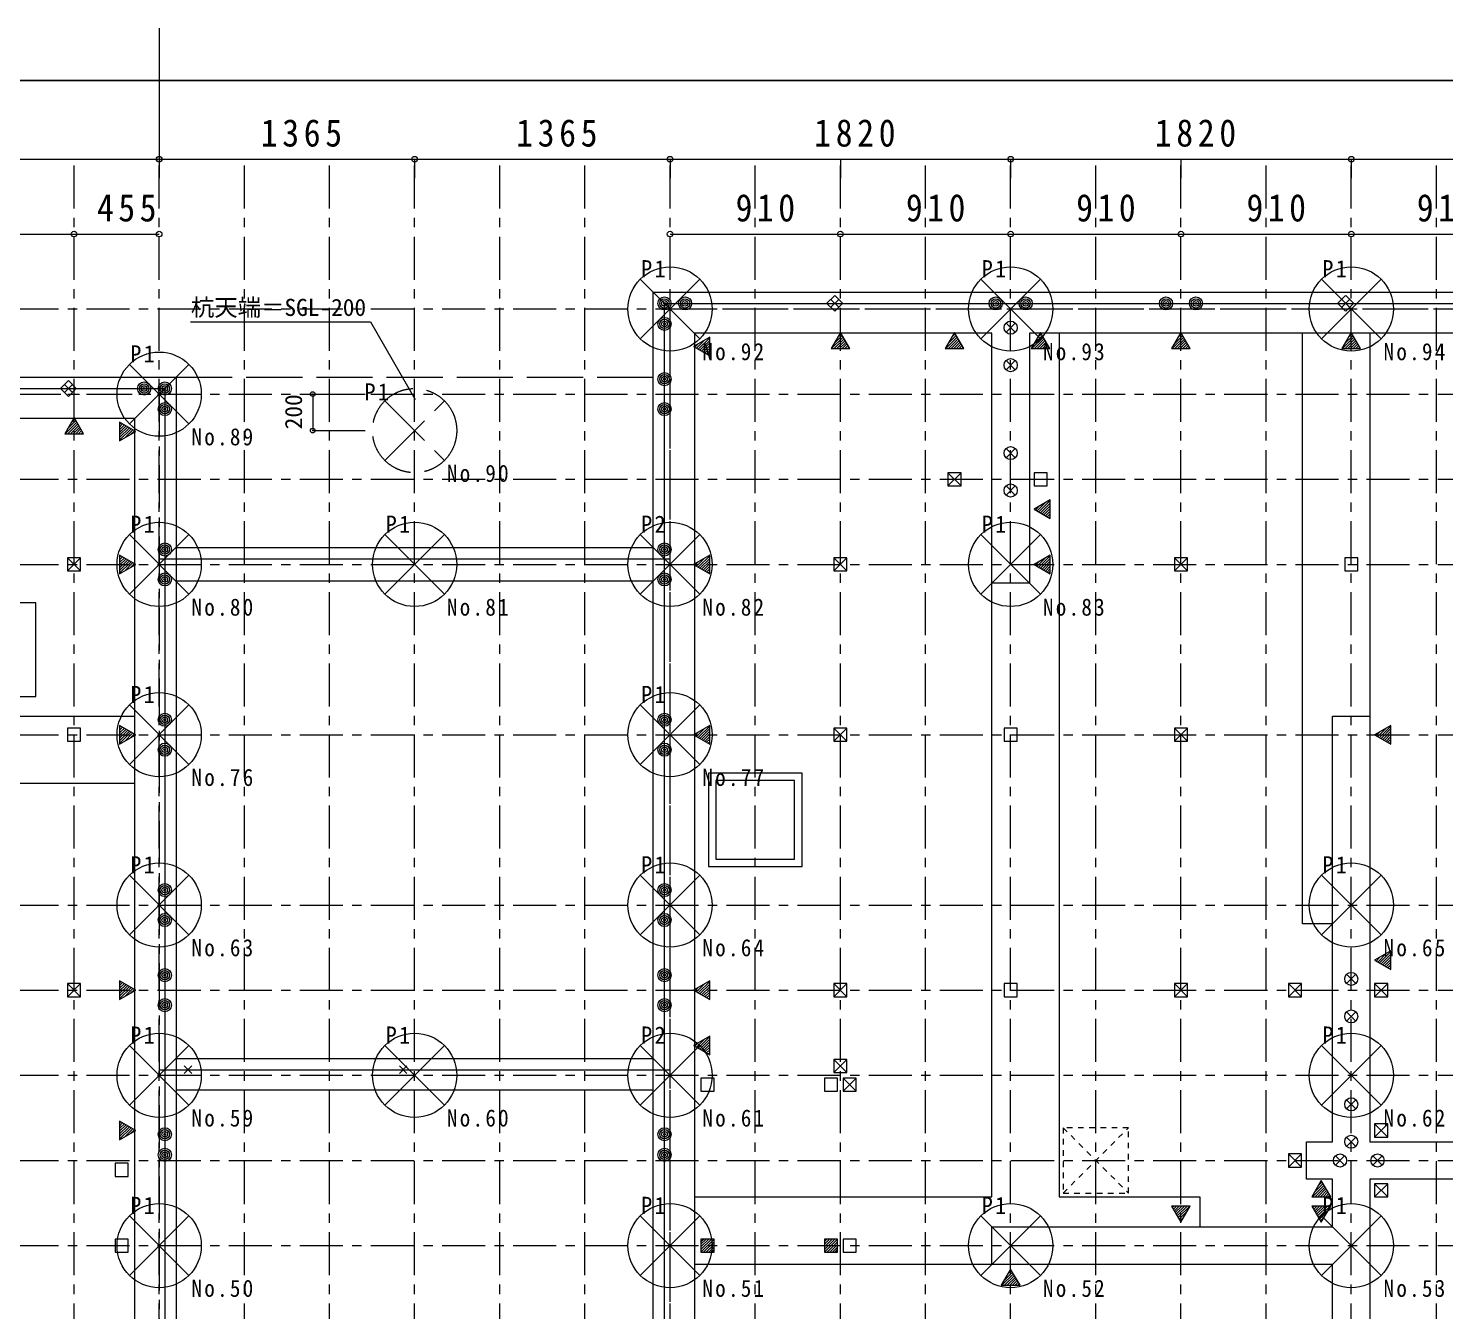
# Model space of a CAD drawing. Units: millimetres at full size, sheet at 1:50. Extents: x -17704 to 55037, y -1981 to 18549.
# Drawn here: x 40105 to 47673, y 11696 to 18549 of the extents above; entities that cross this region are included whole.
import ezdxf
from ezdxf.enums import TextEntityAlignment as Align

# ---------------------------------------------------------------- set-up
doc = ezdxf.new("R2010")
doc.units = ezdxf.units.MM
doc.header["$LTSCALE"] = 50
doc.header["$PDMODE"] = 32
doc.header["$PDSIZE"] = 25
for name, pattern in [('DASHED', [7.5, 6, -1.5]), ('USER2', [7.6, 4.6, -1, 1, -1]), ('USER4', [1.2, 0.6, -0.6])]:
    doc.linetypes.add(name, pattern=pattern)
for name, color, linetype, lineweight in [('0-1_画層21', 30, 'Continuous', 18), ('3-0', 7, 'Continuous', 5), ('8-0', 9, 'Continuous', 18), ('F-0', 7, 'Continuous', 18)]:
    doc.layers.add(name, color=color, linetype=linetype, lineweight=lineweight)
doc.layers.add('5-0', color=7, linetype='Continuous')
doc.styles.add('ＭＳ ゴシック', font='')
doc.styles.get('ＭＳ ゴシック').set_extended_font_data('MS Gothic')

msp = doc.modelspace()

# ---------------------------------------------------------------- linework, layer by layer
at = {"layer": '0-1_画層21'}
for p, q in [((43444.27, 17138.82), (48629.26, 17138.82)), ((43664.26, 16918.82), (43664.26, 10323.83)), ((45254.26, 16918.82), (43664.26, 16918.82)), ((45254.26, 15583.83), (45254.26, 16918.82)), ((48409.26, 16918.82), (45454.26, 16918.82)), ((45454.26, 16918.82), (45454.26, 15583.83)), ((45614.26, 16918.82), (45614.26, 15583.83)), ((46914.26, 14773.83), (46914.26, 16918.82)), ((47274.26, 16918.82), (47274.26, 14873.83)), ((38439.27, 16683.82), (40894.27, 16683.82)), ((40894.27, 16683.82), (40894.27, 10313.83)), ((40674.27, 16463.82), (38659.27, 16463.82)), ((40674.27, 10323.83), (40674.27, 16463.82)), ((40894.27, 15773.83), (43444.27, 15773.83)), ((43444.27, 15593.83), (40894.27, 15593.83)), ((45254.26, 12303.83), (45254.26, 15583.83)), ((45454.26, 15583.83), (45254.26, 15583.83)), ((38659.27, 14873.83), (40674.27, 14873.83)), ((46914.26, 13763.83), (46914.26, 14873.83)), ((47074.26, 13763.83), (47074.26, 14873.83)), ((47074.26, 14873.83), (47274.26, 14873.83)), ((47274.26, 14873.83), (47274.26, 13763.83)), ((40674.27, 14513.83), (39084.27, 14513.83)), ((47074.26, 12598.83), (47074.26, 13963.83)), ((47274.26, 13963.83), (47274.26, 12598.83)), ((47074.26, 13763.83), (46914.26, 13763.83)), ((40894.27, 13043.83), (43444.27, 13043.83)), ((43444.27, 12873.83), (40894.27, 12873.83)), ((46934.26, 12598.83), (47074.26, 12598.83)), ((46934.26, 12398.83), (46934.26, 12598.83)), ((47074.26, 12398.83), (46934.26, 12398.83)), ((47074.26, 12143.83), (47074.26, 12398.83)), ((49319.26, 12398.83), (47274.26, 12398.83)), ((43664.26, 12303.83), (45254.26, 12303.83)), ((46364.26, 12303.83), (46364.26, 12143.83)), ((45254.26, 12143.83), (46364.26, 12143.83)), ((45254.26, 11943.83), (45254.26, 12143.83)), ((46164.26, 12143.83), (47074.26, 12143.83)), ((45254.26, 11943.83), (43664.26, 11943.83)), ((46364.26, 11943.83), (45254.26, 11943.83)), ((47074.26, 11943.83), (46164.26, 11943.83)), ((47074.26, 10323.83), (47074.26, 11943.83))]:
    msp.add_line(p, q, dxfattribs=at)
at = {"layer": '0-1_画層21', "color": 150, "linetype": 'DASHED'}
msp.add_line((40894.27, 16683.82), (43444.27, 16683.82), dxfattribs=at)
at = {"layer": '0-1_画層21'}
for points in [[(40894.27, 10313.83), (43444.27, 10313.83), (43444.27, 17138.82)], [(45614.26, 15683.83), (45614.26, 12303.83), (46364.26, 12303.83)], [(47274.26, 12598.83), (48439.26, 12598.83), (48439.26, 15553.83)], [(47274.26, 12398.83), (47274.26, 10323.83), (47414.26, 10323.83), (47414.26, 10123.83), (47274.26, 10123.83), (47274.26, 8758.83)]]:
    msp.add_lwpolyline(points, dxfattribs=at)
at = {"layer": '3-0', "lineweight": 18}
msp.add_line((43444.27, 13043.83), (43444.27, 13343.62), dxfattribs=at)
at = {"layer": '3-0'}
msp.add_lwpolyline([(40971.48, 16980.4), (41933.33, 16980.4), (42172.72, 16565.75)], dxfattribs=at)
at = {"layer": '5-0'}
msp.add_line((26473.09, 18269.53), (55036.98, 18269.53), dxfattribs=at)
at = {"layer": '8-0'}
for p, q in [((40804.27, 18548.55), (40804.27, 17748.55)), ((38529.27, 17849.36), (40804.27, 17849.36)), ((40804.27, 17849.36), (42169.27, 17849.36)), ((42169.27, 17849.36), (43534.26, 17849.36)), ((42169.27, 17849.36), (42169.27, 17748.55)), ((42169.27, 17849.36), (42169.27, 17748.55)), ((43534.26, 17849.36), (45354.26, 17849.36)), ((43534.26, 17849.36), (43534.26, 17748.55)), ((43534.26, 17849.36), (43534.26, 17748.55)), ((43534.26, 17849.36), (43534.26, 17748.55)), ((44444.26, 17849.36), (44444.26, 17748.55)), ((44444.26, 17849.36), (44444.26, 17748.55)), ((45354.26, 17849.36), (47174.26, 17849.36)), ((45354.26, 17849.36), (45354.26, 17748.55)), ((45354.26, 17849.36), (45354.26, 17748.55)), ((45354.26, 17849.36), (45354.26, 17748.55)), ((45354.26, 17849.36), (45354.26, 17748.55)), ((46264.26, 17849.36), (46264.26, 17748.55)), ((46264.26, 17849.36), (46264.26, 17748.55)), ((47174.26, 17849.36), (48539.26, 17849.36)), ((47174.26, 17849.36), (47174.26, 17748.55)), ((47174.26, 17849.36), (47174.26, 17748.55)), ((47174.26, 17849.36), (47174.26, 17748.55)), ((47174.26, 17849.36), (47174.26, 17748.55)), ((39439.27, 17449.36), (40349.27, 17449.36)), ((40349.27, 17449.36), (40804.27, 17449.36)), ((43534.26, 17449.36), (44444.26, 17449.36)), ((44444.26, 17449.36), (45354.26, 17449.36)), ((45354.26, 17449.36), (46264.26, 17449.36)), ((46264.26, 17449.36), (47174.26, 17449.36)), ((47174.26, 17449.36), (48084.26, 17449.36)), ((44372.05, 17079.04), (44414.05, 17121.04)), ((44456.48, 17079.04), (44414.48, 17121.04)), ((47102.05, 17079.04), (47144.05, 17121.04)), ((47186.47, 17079.04), (47144.47, 17121.04)), ((44414.05, 17036.61), (44372.05, 17078.61)), ((44393.26, 17057.82), (44435.26, 17099.82)), ((44435.26, 17057.82), (44393.26, 17099.82)), ((44414.48, 17036.61), (44456.48, 17078.61)), ((47144.05, 17036.61), (47102.05, 17078.61)), ((47123.26, 17057.82), (47165.26, 17099.82)), ((47165.26, 17057.82), (47123.26, 17099.82)), ((47144.47, 17036.61), (47186.47, 17078.61)), ((45329.51, 16924.08), (45379.01, 16973.57)), ((45379.01, 16924.08), (45329.51, 16973.57)), ((43675.67, 16839.35), (43720.49, 16884.17)), ((43684.63, 16834.18), (43745.87, 16895.41)), ((43693.6, 16829), (43745.87, 16881.27)), ((44397.68, 16837.22), (44458.91, 16898.45)), ((44408.92, 16862.6), (44453.73, 16907.42)), ((44411.82, 16837.22), (44464.09, 16889.49)), ((44425.96, 16837.22), (44469.26, 16880.52)), ((44428.24, 16896.06), (44448.56, 16916.39)), ((45007.68, 16837.22), (45068.91, 16898.45)), ((45018.92, 16862.6), (45063.73, 16907.42)), ((45021.82, 16837.22), (45074.09, 16889.49)), ((45035.96, 16837.22), (45079.26, 16880.52)), ((45038.24, 16896.06), (45058.56, 16916.39)), ((45467.68, 16837.22), (45528.91, 16898.45)), ((45478.92, 16862.6), (45523.73, 16907.42)), ((45481.82, 16837.22), (45534.09, 16889.49)), ((45495.96, 16837.22), (45539.26, 16880.52)), ((45498.24, 16896.06), (45518.56, 16916.39)), ((46217.68, 16837.22), (46278.91, 16898.45)), ((46228.92, 16862.6), (46273.73, 16907.42)), ((46231.82, 16837.22), (46284.08, 16889.49)), ((46245.96, 16837.22), (46289.26, 16880.52)), ((46248.23, 16896.06), (46268.56, 16916.39)), ((47127.67, 16837.22), (47188.91, 16898.45)), ((47138.91, 16862.6), (47183.73, 16907.42)), ((47141.82, 16837.22), (47194.08, 16889.49)), ((47155.96, 16837.22), (47199.26, 16880.52)), ((47158.23, 16896.06), (47178.55, 16916.39)), ((43666.7, 16844.53), (43687.02, 16864.85)), ((43702.57, 16823.82), (43745.87, 16867.13)), ((43711.53, 16818.65), (43745.87, 16852.98)), ((43720.5, 16813.47), (43745.87, 16838.84)), ((43729.46, 16808.29), (43745.87, 16824.7)), ((43738.43, 16803.12), (43745.87, 16810.56)), ((44440.1, 16837.22), (44474.44, 16871.56)), ((44454.25, 16837.22), (44479.62, 16862.59)), ((44468.39, 16837.22), (44484.79, 16853.63)), ((44482.53, 16837.22), (44489.97, 16844.66)), ((45050.1, 16837.22), (45084.44, 16871.56)), ((45064.25, 16837.22), (45089.62, 16862.59)), ((45078.39, 16837.22), (45094.79, 16853.63)), ((45092.53, 16837.22), (45099.97, 16844.66)), ((45510.1, 16837.22), (45544.44, 16871.56)), ((45524.25, 16837.22), (45549.62, 16862.59)), ((45538.39, 16837.22), (45554.79, 16853.63)), ((45552.53, 16837.22), (45559.97, 16844.66)), ((46260.1, 16837.22), (46294.44, 16871.56)), ((46274.24, 16837.22), (46299.61, 16862.59)), ((46288.39, 16837.22), (46304.79, 16853.63)), ((46302.53, 16837.22), (46309.97, 16844.66)), ((47170.1, 16837.22), (47204.44, 16871.56)), ((47184.24, 16837.22), (47209.61, 16862.59)), ((47198.39, 16837.22), (47214.79, 16853.63)), ((47212.53, 16837.22), (47219.97, 16844.66)), ((45329.51, 16724.08), (45379.01, 16773.57)), ((45379.01, 16724.08), (45329.51, 16773.57)), ((40277.06, 16624.04), (40319.06, 16666.04)), ((40361.48, 16624.04), (40319.48, 16666.04)), ((40319.06, 16581.61), (40277.06, 16623.61)), ((40298.27, 16602.82), (40340.27, 16644.82)), ((40340.27, 16602.82), (40298.27, 16644.82)), ((40319.48, 16581.61), (40361.48, 16623.61)), ((40302.68, 16382.22), (40363.92, 16443.45)), ((40313.92, 16407.6), (40358.74, 16452.42)), ((40316.83, 16382.22), (40369.09, 16434.49)), ((40330.97, 16382.22), (40374.27, 16425.52)), ((40333.24, 16441.06), (40353.56, 16461.39)), ((40592.67, 16432.09), (40600.1, 16439.53)), ((40592.67, 16417.95), (40609.07, 16434.35)), ((40592.67, 16403.81), (40618.04, 16429.18)), ((40592.67, 16389.67), (40627, 16424)), ((40345.11, 16382.22), (40379.45, 16416.56)), ((40359.25, 16382.22), (40384.62, 16407.59)), ((40373.39, 16382.22), (40389.8, 16398.63)), ((40387.54, 16382.22), (40394.97, 16389.66)), ((40592.67, 16375.52), (40635.97, 16418.82)), ((40592.67, 16361.38), (40644.93, 16413.65)), ((40592.67, 16347.24), (40653.9, 16408.47)), ((40618.05, 16358.48), (40662.86, 16403.3)), ((40651.51, 16377.8), (40671.83, 16398.12)), ((45329.51, 16254.08), (45379.01, 16303.57)), ((45379.01, 16254.08), (45329.51, 16303.57)), ((45019.26, 16103.82), (45089.26, 16173.82)), ((45089.26, 16103.82), (45019.26, 16173.82)), ((45329.51, 16054.08), (45379.01, 16103.57)), ((45379.01, 16054.08), (45329.51, 16103.57)), ((45486.7, 15974.53), (45507.02, 15994.85)), ((45495.67, 15969.35), (45540.48, 16014.17)), ((45504.63, 15964.18), (45565.86, 16025.41)), ((45513.6, 15959), (45565.86, 16011.27)), ((45522.56, 15953.83), (45565.86, 15997.13)), ((45531.53, 15948.65), (45565.86, 15982.98)), ((45540.5, 15943.47), (45565.86, 15968.84)), ((45549.46, 15938.3), (45565.86, 15954.7)), ((45558.43, 15933.12), (45565.86, 15940.56)), ((40314.27, 15648.83), (40384.27, 15718.83)), ((40384.27, 15648.83), (40314.27, 15718.83)), ((40592.67, 15722.09), (40600.1, 15729.53)), ((40592.67, 15707.95), (40609.07, 15724.35)), ((40592.67, 15693.81), (40618.04, 15719.18)), ((40592.67, 15679.67), (40627, 15714)), ((40592.67, 15665.52), (40635.97, 15708.83)), ((40592.67, 15651.38), (40644.93, 15703.65)), ((40592.67, 15637.24), (40653.9, 15698.47)), ((40618.05, 15648.48), (40662.86, 15693.3)), ((40651.51, 15667.8), (40671.83, 15688.12)), ((40804.27, 15713.83), (43534.26, 15713.83)), ((43666.7, 15679.53), (43687.02, 15699.85)), ((43675.67, 15674.35), (43720.49, 15719.17)), ((43684.63, 15669.18), (43745.87, 15730.41)), ((43693.6, 15664), (43745.87, 15716.27)), ((43702.57, 15658.83), (43745.87, 15702.13)), ((43711.53, 15653.65), (43745.87, 15687.98)), ((43720.5, 15648.47), (43745.87, 15673.84)), ((44409.26, 15648.83), (44479.26, 15718.83)), ((44479.26, 15648.83), (44409.26, 15718.83)), ((45486.7, 15679.53), (45507.02, 15699.85)), ((45495.67, 15674.35), (45540.48, 15719.17)), ((45504.63, 15669.18), (45565.86, 15730.41)), ((45513.6, 15664), (45565.86, 15716.27)), ((45522.56, 15658.83), (45565.86, 15702.13)), ((45531.53, 15653.65), (45565.86, 15687.98)), ((45540.5, 15648.47), (45565.86, 15673.84)), ((46229.26, 15648.83), (46299.26, 15718.83)), ((46299.26, 15648.83), (46229.26, 15718.83)), ((43729.46, 15643.3), (43745.87, 15659.7)), ((43738.43, 15638.12), (43745.87, 15645.56)), ((45549.46, 15643.3), (45565.86, 15659.7)), ((45558.43, 15638.12), (45565.86, 15645.56)), ((40592.67, 14812.09), (40600.1, 14819.53)), ((40592.67, 14797.95), (40609.07, 14814.36)), ((40592.67, 14783.81), (40618.04, 14809.18)), ((40592.67, 14769.67), (40627, 14804)), ((40592.67, 14755.53), (40635.97, 14798.83)), ((40592.67, 14741.38), (40644.93, 14793.65)), ((40592.67, 14727.24), (40653.9, 14788.47)), ((40618.05, 14738.48), (40662.86, 14783.3)), ((40651.51, 14757.8), (40671.83, 14778.12)), ((43666.7, 14769.53), (43687.02, 14789.85)), ((43675.67, 14764.36), (43720.49, 14809.17)), ((43684.63, 14759.18), (43745.87, 14820.41)), ((43693.6, 14754), (43745.87, 14806.27)), ((43702.57, 14748.83), (43745.87, 14792.13)), ((43711.53, 14743.65), (43745.87, 14777.99)), ((43720.5, 14738.47), (43745.87, 14763.84)), ((44409.26, 14738.83), (44479.26, 14808.83)), ((44479.26, 14738.83), (44409.26, 14808.83)), ((46229.26, 14738.83), (46299.26, 14808.83)), ((46299.26, 14738.83), (46229.26, 14808.83)), ((47306.7, 14769.53), (47327.02, 14789.85)), ((47315.66, 14764.36), (47360.48, 14809.17)), ((47324.63, 14759.18), (47385.86, 14820.41)), ((47333.6, 14754), (47385.86, 14806.27)), ((47342.56, 14748.83), (47385.86, 14792.13)), ((47351.53, 14743.65), (47385.86, 14777.99)), ((47360.49, 14738.47), (47385.86, 14763.84)), ((43729.46, 14733.3), (43745.87, 14749.7)), ((43738.43, 14728.12), (43745.87, 14735.56)), ((47369.46, 14733.3), (47385.86, 14749.7)), ((47378.42, 14728.12), (47385.86, 14735.56)), ((47306.7, 13564.53), (47327.02, 13584.86)), ((47315.66, 13559.36), (47360.48, 13604.17)), ((47324.63, 13554.18), (47385.86, 13615.41)), ((47333.6, 13549), (47385.86, 13601.27)), ((47342.56, 13543.83), (47385.86, 13587.13)), ((47351.53, 13538.65), (47385.86, 13572.99)), ((47360.49, 13533.48), (47385.86, 13558.85)), ((47149.51, 13444.08), (47199.01, 13493.58)), ((47199.01, 13444.08), (47149.51, 13493.58)), ((47369.46, 13528.3), (47385.86, 13544.7)), ((47378.42, 13523.12), (47385.86, 13530.56)), ((40314.27, 13373.83), (40384.27, 13443.83)), ((40384.27, 13373.83), (40314.27, 13443.83)), ((40592.67, 13447.1), (40600.1, 13454.53)), ((40592.67, 13432.95), (40609.07, 13449.36)), ((40592.67, 13418.81), (40618.04, 13444.18)), ((40592.67, 13404.67), (40627, 13439)), ((40592.67, 13390.53), (40635.97, 13433.83)), ((40592.67, 13376.39), (40644.93, 13428.65)), ((40592.67, 13362.24), (40653.9, 13423.48)), ((40618.05, 13373.48), (40662.86, 13418.3)), ((40651.51, 13392.8), (40671.83, 13413.12)), ((43666.7, 13404.53), (43687.02, 13424.86)), ((43675.67, 13399.36), (43720.49, 13444.17)), ((43684.63, 13394.18), (43745.87, 13455.41)), ((43693.6, 13389), (43745.87, 13441.27)), ((43702.57, 13383.83), (43745.87, 13427.13)), ((43711.53, 13378.65), (43745.87, 13412.99)), ((43720.5, 13373.48), (43745.87, 13398.85)), ((44409.26, 13373.83), (44479.26, 13443.83)), ((44479.26, 13373.83), (44409.26, 13443.83)), ((46229.26, 13373.83), (46299.26, 13443.83)), ((46299.26, 13373.83), (46229.26, 13443.83)), ((46839.26, 13373.83), (46909.26, 13443.83)), ((46909.26, 13373.83), (46839.26, 13443.83)), ((47299.26, 13373.83), (47369.26, 13443.83)), ((47369.26, 13373.83), (47299.26, 13443.83)), ((43729.46, 13368.3), (43745.87, 13384.7)), ((43738.43, 13363.12), (43745.87, 13370.56)), ((47149.51, 13244.08), (47199.01, 13293.58)), ((47199.01, 13244.08), (47149.51, 13293.58)), ((43666.7, 13109.53), (43687.02, 13129.86)), ((43675.67, 13104.36), (43720.49, 13149.17)), ((43684.63, 13099.18), (43745.87, 13160.41)), ((43693.6, 13094.01), (43745.87, 13146.27)), ((43702.57, 13088.83), (43745.87, 13132.13)), ((43711.53, 13083.65), (43745.87, 13117.99)), ((43720.5, 13078.48), (43745.87, 13103.85)), ((43729.46, 13073.3), (43745.87, 13089.7)), ((43738.43, 13068.12), (43745.87, 13075.56)), ((44409.26, 12968.83), (44479.26, 13038.83)), ((44479.26, 12968.83), (44409.26, 13038.83)), ((40804.27, 12983.83), (43534.26, 12983.83)), ((40938.27, 12963.83), (40978.27, 13003.83)), ((40978.27, 12963.83), (40938.27, 13003.83)), ((42088.27, 12963.83), (42128.27, 13003.83)), ((42128.27, 12963.83), (42088.27, 13003.83)), ((44459.26, 12868.83), (44529.26, 12938.83)), ((44529.26, 12868.83), (44459.26, 12938.83)), ((47149.51, 12774.08), (47199.01, 12823.58)), ((47199.01, 12774.08), (47149.51, 12823.58)), ((40592.67, 12697.1), (40600.1, 12704.53)), ((40592.67, 12682.95), (40609.07, 12699.36)), ((40592.67, 12668.81), (40618.04, 12694.18)), ((40592.67, 12654.67), (40627, 12689.01)), ((40592.67, 12640.53), (40635.97, 12683.83)), ((40592.67, 12626.39), (40644.93, 12678.65)), ((40592.67, 12612.24), (40653.9, 12673.48)), ((40618.05, 12623.48), (40662.86, 12668.3)), ((40651.51, 12642.8), (40671.83, 12663.12)), ((47299.26, 12623.83), (47369.26, 12693.83)), ((47369.26, 12623.83), (47299.26, 12693.83)), ((47149.51, 12574.08), (47199.01, 12623.58)), ((47199.01, 12574.08), (47149.51, 12623.58)), ((46839.26, 12463.83), (46909.26, 12533.83)), ((46909.26, 12463.83), (46839.26, 12533.83)), ((47089.51, 12474.08), (47139.01, 12523.58)), ((47139.01, 12474.08), (47089.51, 12523.58)), ((47289.51, 12474.08), (47339.01, 12523.58)), ((47339.01, 12474.08), (47289.51, 12523.58)), ((46967.67, 12305.23), (47028.91, 12366.46)), ((46978.91, 12330.61), (47023.73, 12375.43)), ((46981.82, 12305.23), (47034.08, 12357.49)), ((46995.96, 12305.23), (47039.26, 12348.53)), ((46998.23, 12364.07), (47018.55, 12384.39)), ((47010.1, 12305.23), (47044.44, 12339.56)), ((47299.26, 12303.83), (47369.26, 12373.83)), ((47369.26, 12303.83), (47299.26, 12373.83)), ((47024.24, 12305.23), (47049.61, 12330.6)), ((47038.39, 12305.23), (47054.79, 12321.63)), ((47052.53, 12305.23), (47059.97, 12312.67)), ((46218.56, 12247.99), (46225.99, 12255.43)), ((46223.73, 12239.03), (46240.14, 12255.43)), ((46228.91, 12230.06), (46254.28, 12255.43)), ((46234.08, 12221.1), (46268.42, 12255.43)), ((46239.26, 12212.13), (46282.56, 12255.43)), ((46244.44, 12203.17), (46296.7, 12255.43)), ((46249.61, 12194.2), (46310.85, 12255.43)), ((46254.79, 12185.23), (46299.61, 12230.05)), ((46259.97, 12176.27), (46280.29, 12196.59)), ((46968.55, 12247.99), (46975.99, 12255.43)), ((46973.73, 12239.03), (46990.14, 12255.43)), ((46978.91, 12230.06), (47004.28, 12255.43)), ((46984.08, 12221.1), (47018.42, 12255.43)), ((46989.26, 12212.13), (47032.56, 12255.43)), ((46994.44, 12203.17), (47046.7, 12255.43)), ((46999.61, 12194.2), (47060.85, 12255.43)), ((47004.79, 12185.23), (47049.61, 12230.05)), ((47009.97, 12176.27), (47030.29, 12196.59)), ((43699.26, 12008.83), (43769.26, 12078.83)), ((43699.26, 12022.97), (43755.12, 12078.83)), ((43699.26, 12037.11), (43740.98, 12078.83)), ((43699.26, 12051.26), (43726.84, 12078.83)), ((43699.26, 12065.4), (43712.7, 12078.83)), ((43713.41, 12008.83), (43769.26, 12064.69)), ((43727.55, 12008.83), (43769.26, 12050.55)), ((43741.69, 12008.83), (43769.26, 12036.4)), ((44359.26, 12008.83), (44429.26, 12078.83)), ((44359.26, 12022.97), (44415.12, 12078.83)), ((44359.26, 12037.11), (44400.98, 12078.83)), ((44359.26, 12051.26), (44386.84, 12078.83)), ((44359.26, 12065.4), (44372.7, 12078.83)), ((44373.41, 12008.83), (44429.26, 12064.69)), ((44387.55, 12008.83), (44429.26, 12050.55)), ((44401.69, 12008.83), (44429.26, 12036.4)), ((43755.83, 12008.83), (43769.26, 12022.26)), ((44415.83, 12008.83), (44429.26, 12022.26)), ((45307.68, 11832.23), (45368.91, 11893.46)), ((45318.92, 11857.61), (45363.73, 11902.43)), ((45321.82, 11832.23), (45374.09, 11884.5)), ((45338.24, 11891.07), (45358.56, 11911.39)), ((45335.96, 11832.23), (45379.26, 11875.53)), ((45350.1, 11832.23), (45384.44, 11866.56)), ((45364.25, 11832.23), (45389.62, 11857.6)), ((45378.39, 11832.23), (45394.79, 11848.63)), ((45392.53, 11832.23), (45399.97, 11839.67))]:
    msp.add_line(p, q, dxfattribs=at)
at = {"layer": '8-0', "linetype": 'USER2'}
for p, q in [((40349.27, 4665.27), (40349.27, 17849.36)), ((40804.27, 4665.27), (40804.27, 17849.36)), ((41259.27, 4665.27), (41259.27, 17849.36)), ((41714.27, 4665.27), (41714.27, 17849.36)), ((42169.27, 4665.27), (42169.27, 17849.36)), ((42624.27, 4665.27), (42624.27, 17849.36)), ((43079.27, 4665.27), (43079.27, 17849.36)), ((43534.26, 4665.27), (43534.26, 17849.36)), ((43989.26, 4665.27), (43989.26, 17849.36)), ((44444.26, 4665.27), (44444.26, 17849.36)), ((44899.26, 4665.27), (44899.26, 17849.36)), ((45354.26, 4665.27), (45354.26, 17849.36)), ((45809.26, 4665.27), (45809.26, 17849.36)), ((46264.26, 4665.27), (46264.26, 17849.36)), ((46719.26, 4665.27), (46719.26, 17849.36)), ((47174.26, 4665.27), (47174.26, 17849.36)), ((47629.26, 4665.27), (47629.26, 17849.36)), ((29396.01, 17048.82), (52724.25, 17048.82)), ((29396.01, 16593.82), (52724.25, 16593.82)), ((29396.01, 16593.82), (52724.25, 16593.82)), ((29396.01, 16138.82), (52724.25, 16138.82)), ((29396.01, 15683.83), (52724.25, 15683.83)), ((29396.01, 14773.83), (52724.25, 14773.83)), ((29396.01, 13863.83), (52724.25, 13863.83)), ((29396.01, 13408.83), (52724.25, 13408.83)), ((29396.01, 12953.83), (52724.25, 12953.83)), ((29396.01, 12498.83), (52724.25, 12498.83)), ((29396.01, 12043.83), (52724.25, 12043.83))]:
    msp.add_line(p, q, dxfattribs=at)
at = {"layer": '8-0', "linetype": 'USER4'}
for p, q in [((45634.26, 12323.83), (45984.26, 12673.83)), ((45634.26, 12673.83), (45984.26, 12323.83))]:
    msp.add_line(p, q, dxfattribs=at)
at = {"layer": '8-0', "linetype": 'USER2'}
msp.add_lwpolyline([(32159.28, 14773.83), (38529.27, 14773.83), (38529.27, 16593.82), (40804.27, 16593.82), (40804.27, 10223.83), (43534.26, 10223.83), (43534.26, 17048.82), (48539.26, 17048.82), (48539.26, 15683.83), (50359.26, 15683.83), (50359.26, 12498.83), (49449.26, 12498.83), (49449.26, 9313.83), (51724.25, 9313.83), (51724.25, 6583.84), (32159.28, 6583.84)], close=True, dxfattribs=at)
at = {"layer": '8-0'}
for points in [[(43504.26, 10253.83), (43504.26, 17078.82), (48569.26, 17078.82), (48569.26, 15713.83), (50389.26, 15713.83), (50389.26, 12468.83), (49479.26, 12468.83), (49479.26, 9343.83)], [(38499.27, 14803.83), (38499.27, 16623.82), (40834.27, 16623.82), (40834.27, 10253.83)]]:
    msp.add_lwpolyline(points, dxfattribs=at)
for points in [[(43659.26, 16848.82), (43745.87, 16798.82), (43745.87, 16898.82)], [(44444.26, 16923.82), (44394.26, 16837.22), (44494.26, 16837.22)], [(45054.26, 16923.82), (45004.26, 16837.22), (45104.26, 16837.22)], [(45514.26, 16923.82), (45464.26, 16837.22), (45564.26, 16837.22)], [(46264.26, 16923.82), (46214.26, 16837.22), (46314.26, 16837.22)], [(47174.26, 16923.82), (47124.26, 16837.22), (47224.26, 16837.22)], [(40349.27, 16468.82), (40299.27, 16382.22), (40399.27, 16382.22)], [(40679.27, 16393.82), (40592.67, 16443.82), (40592.67, 16343.82)], [(45019.26, 16103.82), (45089.26, 16103.82), (45089.26, 16173.82), (45019.26, 16173.82)], [(45479.26, 16103.82), (45549.26, 16103.82), (45549.26, 16173.82), (45479.26, 16173.82)], [(45479.26, 15978.83), (45565.86, 15928.83), (45565.86, 16028.83)], [(40314.27, 15648.83), (40384.27, 15648.83), (40384.27, 15718.83), (40314.27, 15718.83)], [(40679.27, 15683.83), (40592.67, 15733.83), (40592.67, 15633.83)], [(43659.26, 15683.83), (43745.87, 15633.83), (43745.87, 15733.83)], [(44409.26, 15648.83), (44479.26, 15648.83), (44479.26, 15718.83), (44409.26, 15718.83)], [(45479.26, 15683.83), (45565.86, 15633.83), (45565.86, 15733.83)], [(46229.26, 15648.83), (46299.26, 15648.83), (46299.26, 15718.83), (46229.26, 15718.83)], [(47139.26, 15648.83), (47209.26, 15648.83), (47209.26, 15718.83), (47139.26, 15718.83)], [(40144.27, 15478.83), (39644.27, 15478.83), (39644.27, 14978.83), (40144.27, 14978.83)], [(40314.27, 14738.83), (40384.27, 14738.83), (40384.27, 14808.83), (40314.27, 14808.83)], [(40679.27, 14773.83), (40592.67, 14823.83), (40592.67, 14723.83)], [(43659.26, 14773.83), (43745.87, 14723.83), (43745.87, 14823.83)], [(44409.26, 14738.83), (44479.26, 14738.83), (44479.26, 14808.83), (44409.26, 14808.83)], [(45319.26, 14738.83), (45389.26, 14738.83), (45389.26, 14808.83), (45319.26, 14808.83)], [(46229.26, 14738.83), (46299.26, 14738.83), (46299.26, 14808.83), (46229.26, 14808.83)], [(47299.26, 14773.83), (47385.86, 14723.83), (47385.86, 14823.83)], [(44239.26, 14568.83), (43739.26, 14568.83), (43739.26, 14068.83), (44239.26, 14068.83)], [(44199.26, 14528.83), (43779.26, 14528.83), (43779.26, 14108.83), (44199.26, 14108.83)], [(47299.26, 13568.83), (47385.86, 13518.83), (47385.86, 13618.83)], [(40314.27, 13373.83), (40384.27, 13373.83), (40384.27, 13443.83), (40314.27, 13443.83)], [(40679.27, 13408.83), (40592.67, 13458.83), (40592.67, 13358.83)], [(43659.26, 13408.83), (43745.87, 13358.83), (43745.87, 13458.83)], [(44409.26, 13373.83), (44479.26, 13373.83), (44479.26, 13443.83), (44409.26, 13443.83)], [(45319.26, 13373.83), (45389.26, 13373.83), (45389.26, 13443.83), (45319.26, 13443.83)], [(46229.26, 13373.83), (46299.26, 13373.83), (46299.26, 13443.83), (46229.26, 13443.83)], [(46839.26, 13373.83), (46909.26, 13373.83), (46909.26, 13443.83), (46839.26, 13443.83)], [(47299.26, 13373.83), (47369.26, 13373.83), (47369.26, 13443.83), (47299.26, 13443.83)], [(43659.26, 13113.83), (43745.87, 13063.83), (43745.87, 13163.83)], [(44409.26, 12968.83), (44479.26, 12968.83), (44479.26, 13038.83), (44409.26, 13038.83)], [(43699.26, 12868.83), (43769.26, 12868.83), (43769.26, 12938.83), (43699.26, 12938.83)], [(44359.26, 12868.83), (44429.26, 12868.83), (44429.26, 12938.83), (44359.26, 12938.83)], [(44459.26, 12868.83), (44529.26, 12868.83), (44529.26, 12938.83), (44459.26, 12938.83)], [(40679.27, 12658.83), (40592.67, 12708.83), (40592.67, 12608.83)], [(47299.26, 12623.83), (47369.26, 12623.83), (47369.26, 12693.83), (47299.26, 12693.83)], [(46839.26, 12463.83), (46909.26, 12463.83), (46909.26, 12533.83), (46839.26, 12533.83)], [(40569.27, 12413.83), (40639.27, 12413.83), (40639.27, 12483.83), (40569.27, 12483.83)], [(47014.26, 12391.83), (46964.26, 12305.23), (47064.26, 12305.23)], [(47299.26, 12303.83), (47369.26, 12303.83), (47369.26, 12373.83), (47299.26, 12373.83)], [(46264.26, 12168.83), (46314.26, 12255.43), (46214.26, 12255.43)], [(47014.26, 12168.83), (47064.26, 12255.43), (46964.26, 12255.43)], [(40569.27, 12008.83), (40639.27, 12008.83), (40639.27, 12078.83), (40569.27, 12078.83)], [(43699.26, 12008.83), (43769.26, 12008.83), (43769.26, 12078.83), (43699.26, 12078.83)], [(44359.26, 12008.83), (44429.26, 12008.83), (44429.26, 12078.83), (44359.26, 12078.83)], [(44459.26, 12008.83), (44529.26, 12008.83), (44529.26, 12078.83), (44459.26, 12078.83)], [(45354.26, 11918.83), (45304.26, 11832.23), (45404.26, 11832.23)]]:
    msp.add_lwpolyline(points, close=True, dxfattribs=at)
at = {"layer": '8-0', "linetype": 'USER4'}
msp.add_lwpolyline([(45984.26, 12673.83), (45634.26, 12673.83), (45634.26, 12323.83), (45984.26, 12323.83)], close=True, dxfattribs=at)
at = {"layer": '8-0'}
for centre, radius in [((40804.27, 17849.36), 15), ((40804.27, 17849.36), 15), ((42169.27, 17849.36), 15), ((42169.27, 17849.36), 15), ((43534.26, 17849.36), 15), ((43534.26, 17849.36), 15), ((45354.26, 17849.36), 15), ((45354.26, 17849.36), 15), ((47174.26, 17849.36), 15), ((47174.26, 17849.36), 15), ((40349.27, 17449.36), 15), ((40349.27, 17449.36), 15), ((40804.27, 17449.36), 15), ((43534.26, 17449.36), 15), ((44444.26, 17449.36), 15), ((44444.26, 17449.36), 15), ((45354.26, 17449.36), 15), ((45354.26, 17449.36), 15), ((46264.26, 17449.36), 15), ((46264.26, 17449.36), 15), ((47174.26, 17449.36), 15), ((47174.26, 17449.36), 15), ((43504.26, 17078.82), 35), ((43614.26, 17078.82), 35), ((45274.26, 17078.82), 35), ((45434.26, 17078.82), 35), ((46184.26, 17078.82), 35), ((46344.26, 17078.82), 35), ((43504.26, 17078.82), 25), ((43504.26, 17078.82), 15), ((43504.26, 17078.82), 5), ((43614.26, 17078.82), 25), ((43614.26, 17078.82), 15), ((43614.26, 17078.82), 5), ((45274.26, 17078.82), 25), ((45274.26, 17078.82), 15), ((45274.26, 17078.82), 5), ((45434.26, 17078.82), 25), ((45434.26, 17078.82), 15), ((45434.26, 17078.82), 5), ((46184.26, 17078.82), 25), ((46184.26, 17078.82), 15), ((46184.26, 17078.82), 5), ((46344.26, 17078.82), 25), ((46344.26, 17078.82), 15), ((46344.26, 17078.82), 5), ((43504.26, 16968.82), 35), ((43504.26, 16968.82), 25), ((43504.26, 16968.82), 15), ((43504.26, 16968.82), 5), ((45354.26, 16948.82), 35), ((45354.26, 16748.82), 35), ((40724.27, 16623.82), 35), ((40834.27, 16623.82), 35), ((43504.26, 16673.82), 35), ((43504.26, 16673.82), 25), ((43504.26, 16673.82), 15), ((43504.26, 16673.82), 5), ((40724.27, 16623.82), 25), ((40724.27, 16623.82), 15), ((40724.27, 16623.82), 5), ((40834.27, 16623.82), 25), ((40834.27, 16623.82), 15), ((40834.27, 16623.82), 5), ((40834.27, 16513.82), 35), ((40834.27, 16513.82), 25), ((40834.27, 16513.82), 15), ((40834.27, 16513.82), 5), ((43504.26, 16513.82), 35), ((43504.26, 16513.82), 25), ((43504.26, 16513.82), 15), ((43504.26, 16513.82), 5), ((45354.26, 16278.82), 35), ((45354.26, 16078.83), 35), ((40834.27, 15763.83), 35), ((40834.27, 15763.83), 25), ((40834.27, 15763.83), 15), ((40834.27, 15763.83), 5), ((43504.26, 15763.83), 35), ((43504.26, 15763.83), 25), ((43504.26, 15763.83), 15), ((43504.26, 15763.83), 5), ((40834.27, 15603.83), 35), ((40834.27, 15603.83), 25), ((40834.27, 15603.83), 15), ((40834.27, 15603.83), 5), ((43504.26, 15603.83), 35), ((43504.26, 15603.83), 25), ((43504.26, 15603.83), 15), ((43504.26, 15603.83), 5), ((40834.27, 14853.83), 35), ((40834.27, 14853.83), 25), ((40834.27, 14853.83), 15), ((40834.27, 14853.83), 5), ((43504.26, 14853.83), 35), ((43504.26, 14853.83), 25), ((43504.26, 14853.83), 15), ((43504.26, 14853.83), 5), ((40834.27, 14693.83), 35), ((40834.27, 14693.83), 25), ((40834.27, 14693.83), 15), ((40834.27, 14693.83), 5), ((43504.26, 14693.83), 35), ((43504.26, 14693.83), 25), ((43504.26, 14693.83), 15), ((43504.26, 14693.83), 5), ((40834.27, 13943.83), 35), ((40834.27, 13943.83), 25), ((40834.27, 13943.83), 15), ((40834.27, 13943.83), 5), ((43504.26, 13943.83), 35), ((43504.26, 13943.83), 25), ((43504.26, 13943.83), 15), ((43504.26, 13943.83), 5), ((40834.27, 13783.83), 35), ((40834.27, 13783.83), 25), ((40834.27, 13783.83), 15), ((40834.27, 13783.83), 5), ((43504.26, 13783.83), 35), ((43504.26, 13783.83), 25), ((43504.26, 13783.83), 15), ((43504.26, 13783.83), 5), ((40834.27, 13488.83), 35), ((40834.27, 13488.83), 25), ((40834.27, 13488.83), 15), ((40834.27, 13488.83), 5), ((43504.26, 13488.83), 35), ((43504.26, 13488.83), 25), ((43504.26, 13488.83), 15), ((43504.26, 13488.83), 5), ((47174.26, 13468.83), 35), ((40834.27, 13328.83), 35), ((40834.27, 13328.83), 25), ((40834.27, 13328.83), 15), ((40834.27, 13328.83), 5), ((43504.26, 13328.83), 35), ((43504.26, 13328.83), 25), ((43504.26, 13328.83), 15), ((43504.26, 13328.83), 5), ((47174.26, 13268.83), 35), ((47174.26, 12798.83), 35), ((40834.27, 12638.83), 35), ((40834.27, 12638.83), 25), ((40834.27, 12638.83), 15), ((40834.27, 12638.83), 5), ((43504.26, 12638.83), 35), ((43504.26, 12638.83), 25), ((43504.26, 12638.83), 15), ((43504.26, 12638.83), 5), ((40834.27, 12528.83), 35), ((43504.26, 12528.83), 35), ((47174.26, 12598.83), 35), ((40834.27, 12528.83), 25), ((40834.27, 12528.83), 15), ((40834.27, 12528.83), 5), ((43504.26, 12528.83), 25), ((43504.26, 12528.83), 15), ((43504.26, 12528.83), 5), ((47114.26, 12498.83), 35), ((47314.26, 12498.83), 35)]:
    msp.add_circle(centre, radius, dxfattribs=at)
at = {"layer": 'F-0', "color": 5}
for p, q in [((43375.19, 16889.74), (43693.39, 17207.94)), ((43375.19, 17207.94), (43693.39, 16889.74)), ((45195.2, 16889.74), (45513.39, 17207.94)), ((45195.2, 17207.94), (45513.39, 16889.74)), ((47015.2, 16889.74), (47333.4, 17207.94)), ((47015.2, 17207.94), (47333.4, 16889.74)), ((40645.19, 16434.74), (40963.39, 16752.94)), ((40645.19, 16752.94), (40963.39, 16434.74)), ((40645.19, 15524.74), (40963.39, 15842.94)), ((40645.19, 15842.94), (40963.39, 15524.74)), ((42010.19, 15524.74), (42328.39, 15842.94)), ((42010.19, 15842.94), (42328.39, 15524.74)), ((45195.2, 15524.74), (45513.39, 15842.94)), ((45195.2, 15842.94), (45513.39, 15524.74)), ((40645.19, 14614.74), (40963.39, 14932.93)), ((40645.19, 14932.93), (40963.39, 14614.74)), ((43375.19, 14614.74), (43693.39, 14932.93)), ((43375.19, 14932.93), (43693.39, 14614.74)), ((40645.19, 13704.74), (40963.39, 14022.93)), ((40645.19, 14022.93), (40963.39, 13704.74)), ((43375.19, 13704.74), (43693.39, 14022.93)), ((43375.19, 14022.93), (43693.39, 13704.74)), ((47015.2, 13704.74), (47333.4, 14022.93)), ((47015.2, 14022.93), (47333.4, 13704.74)), ((40645.19, 12794.73), (40963.39, 13112.93)), ((40645.19, 13112.93), (40963.39, 12794.73)), ((42010.19, 12794.73), (42328.39, 13112.93)), ((42010.19, 13112.93), (42328.39, 12794.73)), ((47015.2, 12794.73), (47333.4, 13112.93)), ((47015.2, 13112.93), (47333.4, 12794.73)), ((40645.19, 11884.73), (40963.39, 12202.93)), ((40645.19, 12202.93), (40963.39, 11884.73)), ((43375.19, 11884.73), (43693.39, 12202.93)), ((43375.19, 12202.93), (43693.39, 11884.73)), ((45195.2, 11884.73), (45513.39, 12202.93)), ((45195.2, 12202.93), (45513.39, 11884.73)), ((47015.2, 11884.73), (47333.4, 12202.93)), ((47015.2, 12202.93), (47333.4, 11884.73))]:
    msp.add_line(p, q, dxfattribs=at)
at = {"layer": 'F-0'}
msp.add_line((41624.74, 16593.82), (41905.22, 16593.82), dxfattribs=at)
at = {"layer": 'F-0', "color": 5, "linetype": 'DASHED'}
for p, q in [((42010.19, 16239.74), (42328.39, 16557.94)), ((42010.19, 16557.94), (42328.39, 16239.74))]:
    msp.add_line(p, q, dxfattribs=at)
at = {"layer": 'F-0', "color": 1}
for p, q in [((43375.19, 15524.74), (43693.39, 15842.94)), ((43375.19, 15842.94), (43693.39, 15524.74)), ((43375.19, 13112.93), (43693.39, 12794.73)), ((43375.19, 12794.73), (43693.39, 13112.93))]:
    msp.add_line(p, q, dxfattribs=at)
at = {"layer": 'F-0'}
msp.add_lwpolyline([(41624.74, 16593.82), (41624.74, 16398.84), (41905.22, 16398.84)], dxfattribs=at)
at = {"layer": 'F-0', "color": 5}
for centre in [(43534.29, 17048.84), (45354.29, 17048.84), (47174.3, 17048.84), (40804.29, 16593.84), (40804.29, 15683.84), (42169.29, 15683.84), (45354.29, 15683.84), (40804.29, 14773.84), (43534.29, 14773.84), (40804.29, 13863.83), (43534.29, 13863.83), (47174.3, 13863.83), (40804.29, 12953.83), (42169.29, 12953.83), (47174.3, 12953.83), (40804.29, 12043.83), (43534.29, 12043.83), (45354.29, 12043.83), (47174.3, 12043.83)]:
    msp.add_circle(centre, 225, dxfattribs=at)
at = {"layer": 'F-0', "color": 5, "linetype": 'DASHED'}
msp.add_circle((42169.29, 16398.84), 225, dxfattribs=at)
at = {"layer": 'F-0', "color": 1}
for centre in [(43534.29, 15683.84), (43534.29, 12953.83)]:
    msp.add_circle(centre, 225, dxfattribs=at)
at = {"layer": 'F-0'}
for p in [(41624.74, 16593.82), (41624.74, 16398.84)]:
    msp.add_point(p, dxfattribs=at)

# ---------------------------------------------------------------- texts
at = {"layer": '3-0', "style": 'ＭＳ ゴシック'}
msp.add_text('杭天端＝SGL-200', height=91.64, dxfattribs=at).set_placement((40973.61, 16984.09), align=Align.BOTTOM_LEFT)
at = {"layer": '8-0', "color": 7, "char_height": 146.6, "attachment_point": 7, "style": 'ＭＳ ゴシック'}
for s, insert in [('\\T1.28;\\W0.9;1365', (41347.13, 17914.3)), ('\\T1.28;\\W0.9;1365', (42712.12, 17914.3)), ('\\T1.28;\\W0.9;1820', (44304.62, 17914.3)), ('\\T1.28;\\W0.9;1820', (46124.62, 17914.3)), ('\\T1.27;\\W0.9;455', (40472.02, 17514.3)), ('\\T1.27;\\W0.9;910', (43884.52, 17514.3)), ('\\T1.27;\\W0.9;910', (44794.51, 17514.3)), ('\\T1.27;\\W0.9;910', (45704.51, 17514.3)), ('\\T1.27;\\W0.9;910', (46614.51, 17514.3)), ('\\T1.27;\\W0.9;910', (47524.51, 17514.3))]:
    msp.add_mtext(s, dxfattribs=dict(at, insert=insert))
at = {"layer": 'F-0', "style": 'ＭＳ ゴシック'}
msp.add_text('200', height=91.64, rotation=90, dxfattribs=at).set_placement((41595.21, 16405.92), align=Align.BOTTOM_LEFT)
at = {"layer": 'F-0', "char_height": 91.64, "attachment_point": 7, "style": 'ＭＳ ゴシック'}
for s, insert in [('\\T1.21;\\W0.95;P1', (43379.65, 17218.14)), ('\\T1.21;\\W0.95;P1', (45199.66, 17218.14)), ('\\T1.21;\\W0.95;P1', (47019.66, 17218.14)), ('\\T1.21;\\W0.95;P1', (40649.65, 16763.14)), ('\\T1.22;\\W0.9;No.92', (43706.87, 16773.64)), ('\\T1.22;\\W0.9;No.93', (45526.88, 16773.64)), ('\\T1.22;\\W0.9;No.94', (47346.88, 16773.64)), ('\\T1.21;\\W0.95;P1', (41901.19, 16559.97)), ('\\T1.22;\\W0.9;No.89', (40976.87, 16318.64)), ('\\T1.22;\\W0.9;No.90', (42341.87, 16123.64)), ('\\T1.21;\\W0.95;P1', (40649.65, 15853.14)), ('\\T1.21;\\W0.95;P1', (42014.65, 15853.14)), ('\\T1.21;\\W0.95;P2', (43379.65, 15853.14)), ('\\T1.21;\\W0.95;P1', (45199.66, 15853.14)), ('\\T1.22;\\W0.9;No.80', (40976.87, 15408.63)), ('\\T1.22;\\W0.9;No.81', (42341.87, 15408.63)), ('\\T1.22;\\W0.9;No.82', (43706.87, 15408.63)), ('\\T1.22;\\W0.9;No.83', (45526.88, 15408.63)), ('\\T1.21;\\W0.95;P1', (40649.65, 14943.13)), ('\\T1.21;\\W0.95;P1', (43379.65, 14943.13)), ('\\T1.22;\\W0.9;No.76', (40976.87, 14498.63)), ('\\T1.22;\\W0.9;No.77', (43706.87, 14498.63)), ('\\T1.21;\\W0.95;P1', (40649.65, 14033.13)), ('\\T1.21;\\W0.95;P1', (43379.65, 14033.13)), ('\\T1.21;\\W0.95;P1', (47019.66, 14033.13)), ('\\T1.22;\\W0.9;No.63', (40976.87, 13588.63)), ('\\T1.22;\\W0.9;No.64', (43706.87, 13588.63)), ('\\T1.22;\\W0.9;No.65', (47346.88, 13588.63)), ('\\T1.21;\\W0.95;P1', (40649.65, 13123.13)), ('\\T1.21;\\W0.95;P1', (42014.65, 13123.13)), ('\\T1.21;\\W0.95;P2', (43379.65, 13123.13)), ('\\T1.21;\\W0.95;P1', (47019.66, 13123.13)), ('\\T1.22;\\W0.9;No.59', (40976.87, 12678.63)), ('\\T1.22;\\W0.9;No.60', (42341.87, 12678.63)), ('\\T1.22;\\W0.9;No.61', (43706.87, 12678.63)), ('\\T1.22;\\W0.9;No.62', (47346.88, 12678.63)), ('\\T1.21;\\W0.95;P1', (40649.65, 12213.13)), ('\\T1.21;\\W0.95;P1', (43379.65, 12213.13)), ('\\T1.21;\\W0.95;P1', (45199.66, 12213.13)), ('\\T1.21;\\W0.95;P1', (47019.66, 12213.13)), ('\\T1.22;\\W0.9;No.50', (40976.87, 11768.63)), ('\\T1.22;\\W0.9;No.51', (43706.87, 11768.63)), ('\\T1.22;\\W0.9;No.52', (45526.88, 11768.63)), ('\\T1.22;\\W0.9;No.53', (47346.88, 11768.63))]:
    msp.add_mtext(s, dxfattribs=dict(at, insert=insert))

doc.saveas('drawing.dxf')
